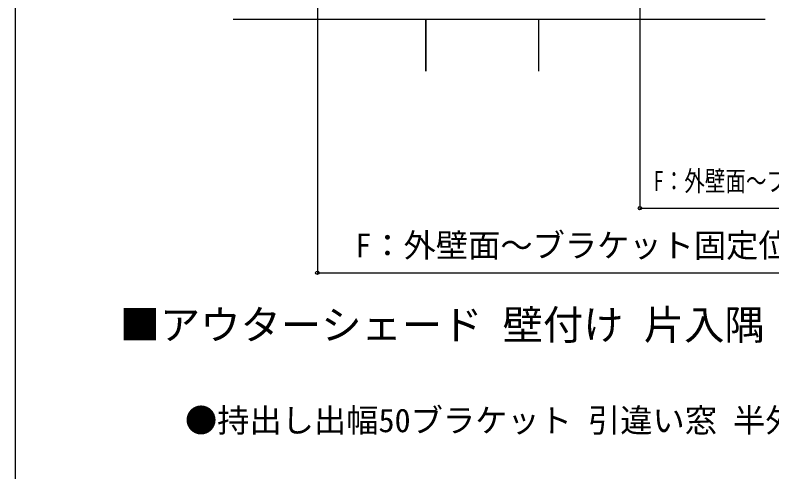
# Model space of a CAD drawing. Units: millimetres, scale not verified. Extents: x -875 to 875, y -1318 to 1308.
# Drawn here: x -875 to -405.9, y -223.3 to 59.7 of the extents above; entities that cross this region are included whole.
import ezdxf
from ezdxf.enums import TextEntityAlignment as Align

# ---------------------------------------------------------------- set-up
doc = ezdxf.new("R2010")
doc.units = ezdxf.units.MM
doc.header["$LTSCALE"] = 8
for name, color, linetype in [('0-2_USER1', 3, 'Continuous'), ('0-5_YKK_12', 2, 'Continuous'), ('0-8_YKK_D', 6, 'Continuous'), ('0-9_YKK_ZWAK', 7, 'Continuous')]:
    doc.layers.add(name, color=color, linetype=linetype)
doc.styles.add('ＭＳ ゴシック', font='')
doc.styles.get('ＭＳ ゴシック').set_extended_font_data('MS Gothic')

msp = doc.modelspace()

# ---------------------------------------------------------------- linework, layer by layer
at = {"layer": '0-5_YKK_12'}
for p, q in [((-620.449, 56.886), (-739.869, 56.886)), ((-550.289, 56.886), (-620.449, 56.886)), ((-620.369, 25.061), (-620.369, 56.886)), ((-550.369, 25.061), (-550.369, 56.886)), ((-550.289, 25.061), (-550.289, 56.886)), ((-410.05, 56.886), (-550.289, 56.886))]:
    msp.add_line(p, q, dxfattribs=at)
msp.add_lwpolyline([(-620.449, 56.886), (-620.449, 34.451), (-620.449, 25.061)], dxfattribs=at)
at = {"layer": '0-8_YKK_D'}
for p, q in [((-687.619, 204.833), (-687.619, -100.939)), ((-487.619, 181.892), (-487.619, -60.939)), ((-487.619, -59.939), (-172.369, -59.939)), ((-687.619, -99.939), (-172.369, -99.939))]:
    msp.add_line(p, q, dxfattribs=at)
for centre in [(-487.619, -59.939), (-687.619, -99.939)]:
    msp.add_circle(centre, 1.075, dxfattribs=at)
at = {"layer": '0-9_YKK_ZWAK'}
msp.add_line((-875, 1232), (-875, -1318), dxfattribs=at)

# ---------------------------------------------------------------- texts
at = {"layer": '0-2_USER1', "style": 'ＭＳ ゴシック'}
for s, height, p in [('■アウターシェード 壁付け 片入隅', 18.33, (-810.256, -146.875)), ('●持出し出幅50ブラケット 引違い窓 半外付型に取付けた場合', 14.66, (-769.727, -203.159))]:
    msp.add_text(s, height=height, dxfattribs=at).set_placement(p, align=Align.BOTTOM_LEFT)
at = {"layer": '0-8_YKK_D', "style": 'ＭＳ ゴシック', "width": 0.75}
msp.add_text('F：外壁面～ブラケット固定位置≦1800', height=12.46, dxfattribs=at).set_placement((-479.263, -53.067), align=Align.BOTTOM_LEFT)
at = {"layer": '0-8_YKK_D', "style": 'ＭＳ ゴシック'}
msp.add_text('F：外壁面～ブラケット固定位置≦1800', height=14.66, dxfattribs=at).set_placement((-664.142, -94.712), align=Align.BOTTOM_LEFT)

doc.saveas('drawing.dxf')
